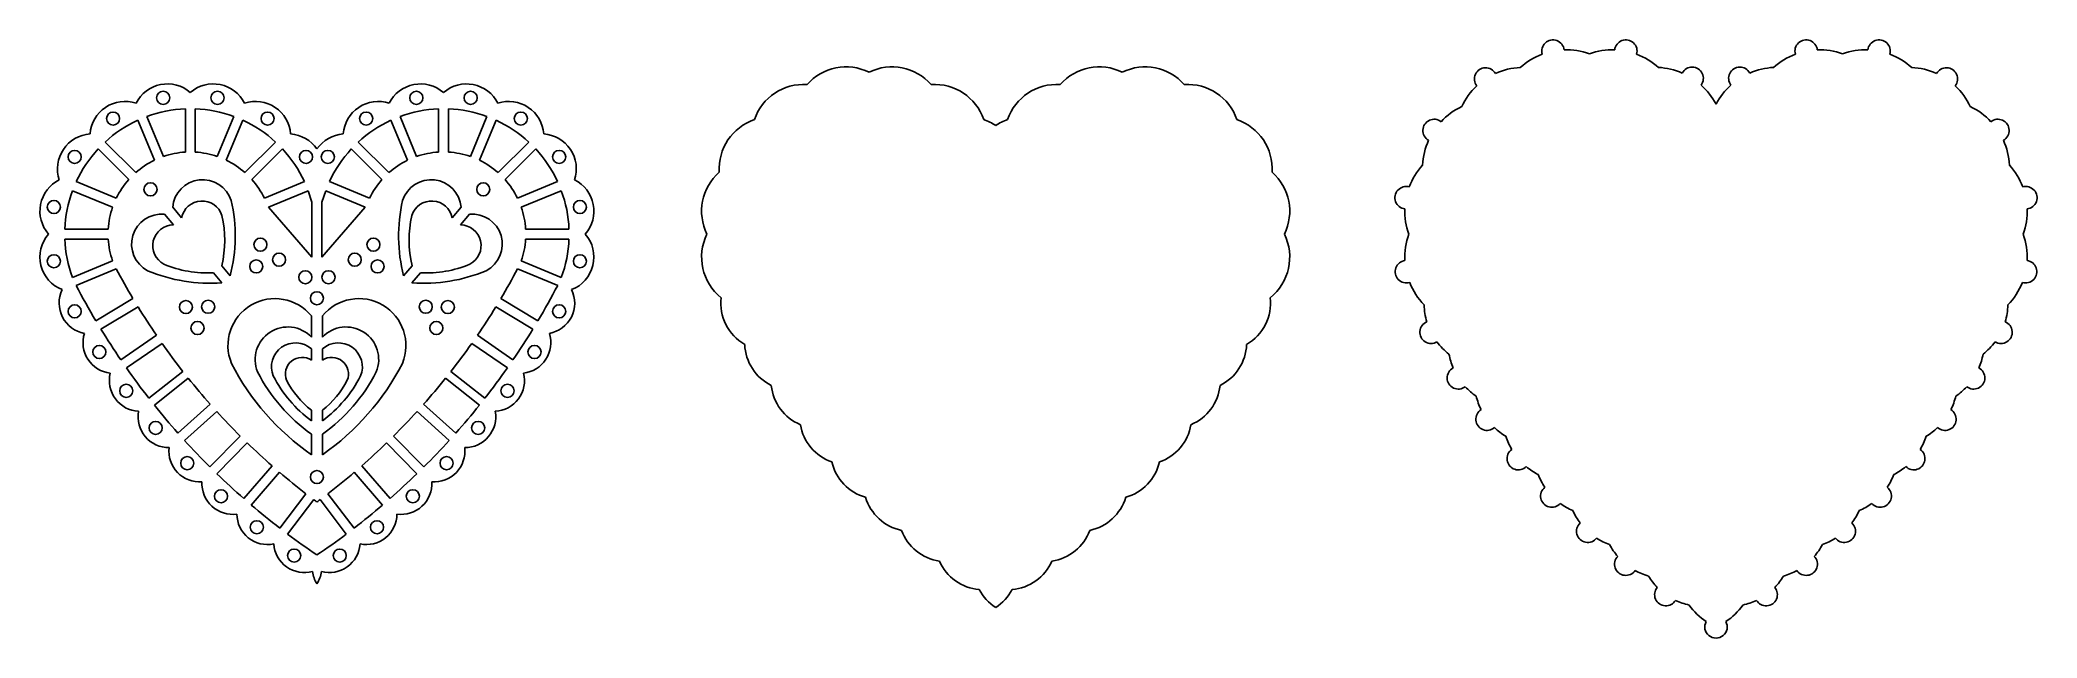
# Model space of a CAD drawing. Extents: x 504 to 854, y -155 to -50.
import ezdxf

# ---------------------------------------------------------------- set-up
doc = ezdxf.new("R2010")
doc.units = 0
doc.layers.get('0').update_dxf_attribs({"linetype": 'CONTINUOUS'})

msp = doc.modelspace()

# ---------------------------------------------------------------- linework, layer by layer
for p, q in [((525.537879, -70.129643), (522.626063, -63.099898)), ((529.393087, -69.362794), (529.393087, -61.753853)), ((531.123087, -69.362794), (531.123087, -61.753853)), ((534.978296, -70.129643), (537.890112, -63.099898)), ((569.985326, -70.129643), (567.07351, -63.099898)), ((573.840534, -69.362794), (573.840534, -61.753853)), ((575.570534, -69.362794), (575.570534, -61.753853)), ((579.425743, -70.129643), (582.337559, -63.099898)), ((523.939567, -70.791685), (521.027751, -63.76194)), ((536.576608, -70.791685), (539.488423, -63.76194)), ((568.387014, -70.791685), (565.475198, -63.76194)), ((581.024054, -70.791685), (583.93587, -63.76194)), ((519.447985, -74.19878), (514.06765, -68.818446)), ((520.671279, -72.975486), (515.290945, -67.595151)), ((539.844896, -72.975486), (545.22523, -67.595151)), ((541.06819, -74.19878), (546.448524, -68.818446)), ((563.895431, -74.19878), (558.515097, -68.818446)), ((565.118726, -72.975486), (559.738392, -67.595151)), ((584.292342, -72.975486), (589.672677, -67.595151)), ((585.515637, -74.19878), (590.895971, -68.818446)), ((516.602142, -79.06538), (509.572397, -76.153564)), ((517.264184, -77.467068), (510.234439, -74.555252)), ((543.25199, -77.467068), (550.281736, -74.555252)), ((543.9853, -79.03586), (550.93811, -76.155912)), ((550.93811, -76.155912), (551.616811, -78.154309)), ((554.025511, -76.155912), (553.346811, -78.154309)), ((560.978322, -79.03586), (554.025511, -76.155912)), ((561.711631, -77.467068), (554.681886, -74.555252)), ((587.699437, -77.467068), (594.729183, -74.555252)), ((588.36148, -79.06538), (595.391225, -76.153564)), ((525.708979, -80.294898), (527.275244, -82.162175)), ((527.16468, -79.073861), (528.730945, -80.941138)), ((551.616811, -87.845649), (543.9853, -79.03586)), ((551.616811, -78.154309), (551.616811, -87.845649)), ((553.346811, -78.154309), (553.346811, -87.845649)), ((553.346811, -87.845649), (560.978322, -79.03586)), ((577.798941, -79.073861), (576.232676, -80.941138)), ((579.254643, -80.294898), (577.688378, -82.162175)), ((515.835293, -82.920588), (508.226352, -82.920588)), ((589.128328, -82.920588), (596.73727, -82.920588)), ((515.835293, -84.650588), (508.226352, -84.650588)), ((589.128328, -84.650588), (596.73727, -84.650588)), ((516.602142, -88.505797), (509.572397, -91.417613)), ((517.263454, -89.887933), (510.212337, -92.808601)), ((534.320022, -90.56085), (535.804935, -92.33114)), ((535.775724, -89.339813), (537.260637, -91.110103)), ((569.187898, -89.339813), (567.702985, -91.110103)), ((570.6436, -90.56085), (569.158687, -92.33114)), ((587.700168, -89.887933), (594.751285, -92.808601)), ((588.36148, -88.505797), (595.391225, -91.417613)), ((520.178015, -95.079369), (513.670956, -99.006315)), ((521.071891, -96.560546), (514.564832, -100.487492)), ((551.521812, -98.168265), (551.521811, -101.884429)), ((553.44181, -98.168265), (553.44181, -101.884429)), ((583.891731, -96.560546), (590.39879, -100.487492)), ((584.785607, -95.079369), (591.292665, -99.006315)), ((524.306746, -101.558847), (518.059102, -105.886627)), ((580.656876, -101.558847), (586.90452, -105.886627)), ((525.291862, -102.980975), (519.044218, -107.308754)), ((551.521811, -103.963623), (551.521811, -105.953726)), ((553.44181, -103.963623), (553.441811, -105.953726)), ((579.67176, -102.980975), (585.919404, -107.308754)), ((528.957182, -107.924003), (522.993668, -112.63549)), ((576.00644, -107.924003), (581.969954, -112.63549)), ((529.906647, -109.123761), (523.943075, -113.835293)), ((575.056975, -109.123761), (581.020546, -113.835293)), ((533.742447, -113.677214), (528.086483, -118.753905)), ((534.898035, -114.96466), (529.242071, -120.041351)), ((551.521811, -114.721611), (551.52181, -116.576592)), ((553.441811, -114.721611), (553.441811, -116.576592)), ((570.065587, -114.96466), (575.721551, -120.041351)), ((571.221175, -113.677214), (576.877139, -118.753905)), ((551.52181, -118.941807), (551.52181, -122.547358)), ((553.441811, -118.941807), (553.441812, -122.547358)), ((539.01218, -119.268277), (533.686144, -124.690091)), ((540.246327, -120.480622), (534.920291, -125.902436)), ((564.717295, -120.480622), (570.04333, -125.902436)), ((565.951442, -119.268277), (571.277477, -124.690091)), ((544.62258, -124.517417), (539.647492, -130.262957)), ((545.930415, -125.649878), (540.955328, -131.395417)), ((559.033207, -125.649878), (564.008294, -131.395417)), ((560.341042, -124.517417), (565.316129, -130.262957)), ((550.551505, -129.40392), (545.947, -135.45051)), ((554.412117, -129.40392), (559.016622, -135.45051)), ((551.927867, -130.452026), (547.323363, -136.498616)), ((553.035754, -130.452026), (557.640259, -136.498616))]:
    msp.add_line(p, q)
for centre in [(525.493258, -59.831173), (535.022917, -59.831173), (569.940705, -59.831173), (579.470364, -59.831173), (516.689001, -63.478016), (543.827174, -63.478016), (561.136448, -63.478016), (588.27462, -63.478016), (509.950515, -70.216502), (550.56566, -70.216502), (554.397962, -70.216502), (595.013107, -70.216502), (523.27266, -75.912106), (581.690962, -75.912106), (506.303672, -79.020759), (598.659949, -79.020759), (506.303672, -88.550418), (542.561846, -85.634895), (545.84118, -88.275124), (559.122442, -88.275124), (562.401775, -85.634895), (598.659949, -88.550418), (541.833101, -89.458675), (550.452456, -91.361488), (554.511166, -91.361488), (563.13052, -89.458675), (552.481811, -95.050194), (509.950515, -97.354675), (529.490843, -96.598805), (533.383096, -96.54651), (571.580526, -96.54651), (575.472779, -96.598805), (595.013107, -97.354675), (531.520198, -100.287512), (573.443424, -100.287512), (514.28469, -104.499095), (590.678932, -104.499095), (519.016519, -111.330031), (585.947103, -111.330031), (524.167929, -117.850373), (580.795693, -117.850373), (529.71859, -124.03439), (552.481811, -126.47888), (575.245032, -124.03439), (535.646595, -129.857675), (569.317027, -129.857675), (541.92855, -135.297246), (563.035072, -135.297246), (548.479803, -140.288906), (556.483818, -140.288906)]:
    msp.add_circle(centre, 1.15)
for centre, radius, start, end in [((771.853707, -63.533139), 12.149492, 110.558528, 131.864374), ((769.483458, -51.617097), 1.97169, 6.595736, 195.904264), ((771.853707, -63.533139), 12.149492, 70.635626, 91.941472), ((779.910632, -63.533139), 12.149492, 88.058528, 109.364374), ((782.28088, -51.617097), 1.97169, 344.095736, 173.404264), ((779.910632, -63.533139), 12.149492, 48.135626, 69.441472), ((816.301154, -63.533139), 12.149492, 110.558528, 131.864374), ((813.930905, -51.617097), 1.97169, 6.595736, 195.904264), ((816.301154, -63.533139), 12.149492, 70.635626, 91.941472), ((824.358079, -63.533139), 12.149492, 88.058528, 109.364374), ((826.728327, -51.617097), 1.97169, 344.095736, 173.404264), ((824.358079, -63.533139), 12.149492, 48.135626, 69.441472), ((645.391182, -63.533139), 9.149492, 63.877385, 138.622615), ((653.448107, -63.533139), 9.149492, 41.377385, 116.122615), ((689.838629, -63.533139), 9.149492, 63.877385, 138.622615), ((697.895554, -63.533139), 9.149492, 41.377385, 116.122615), ((757.660182, -56.514458), 1.97169, 29.095736, 218.404264), ((764.410079, -66.616391), 12.149492, 93.135626, 114.441472), ((787.35426, -66.616391), 12.149492, 66.618334, 86.864374), ((793.916155, -56.39134), 1.97169, 322.655543, 151.964071), ((802.29563, -56.39134), 1.97169, 28.035929, 217.344457), ((808.857525, -66.616391), 12.149492, 93.135626, 113.381666), ((831.801707, -66.616391), 12.149492, 65.558528, 86.864374), ((838.551603, -56.514458), 1.97169, 321.595736, 150.904264), ((526.229625, -63.533139), 6.149492, 49.073624, 153.426376), ((534.28655, -63.533139), 6.149492, 26.573624, 130.926376), ((570.677072, -63.533139), 6.149492, 49.073624, 153.426376), ((578.733997, -63.533139), 6.149492, 26.573624, 130.926376), ((637.947554, -66.616391), 9.149492, 86.377385, 161.122615), ((660.891736, -66.616391), 9.149492, 18.877385, 93.622615), ((682.395001, -66.616391), 9.149492, 86.377385, 161.122615), ((705.339183, -66.616391), 9.149492, 18.877385, 93.622615), ((764.410079, -66.616391), 12.149492, 133.058528, 154.364374), ((787.35426, -66.616391), 12.149492, 27.75524, 48.001279), ((808.857525, -66.616391), 12.149492, 131.998721, 152.24476), ((831.801707, -66.616391), 12.149492, 25.635626, 46.941472), ((518.785997, -66.616391), 6.149492, 71.573624, 175.926376), ((530.258087, -83.785588), 22.04871, 92.248366, 110.251634), ((530.258087, -83.785588), 22.04871, 69.748366, 87.751634), ((541.730178, -66.616391), 6.149492, 4.073624, 108.426376), ((563.233444, -66.616391), 6.149492, 71.573624, 175.926376), ((574.705534, -83.785588), 22.04871, 92.248366, 110.251634), ((574.705534, -83.785588), 22.04871, 69.748366, 87.751634), ((586.177625, -66.616391), 6.149492, 4.073624, 108.426376), ((758.712972, -72.313498), 12.149492, 115.635626, 136.941472), ((837.498814, -72.313498), 12.149492, 43.058528, 64.364374), ((513.08889, -72.313498), 6.149492, 94.073624, 198.426376), ((530.258087, -83.785588), 22.04871, 114.748366, 132.751634), ((530.258087, -83.785588), 22.04871, 47.248366, 65.251634), ((547.427285, -72.313498), 6.149492, 34.720319, 85.926376), ((557.536337, -72.313498), 6.149492, 94.073624, 145.279681), ((574.705534, -83.785588), 22.04871, 114.748366, 132.751634), ((574.705534, -83.785588), 22.04871, 47.248366, 65.251634), ((591.874732, -72.313498), 6.149492, 341.573624, 85.926376), ((632.250448, -72.313498), 9.149492, 108.877385, 183.622615), ((666.588842, -72.313498), 9.149492, 56.465574, 71.122615), ((676.697895, -72.313498), 9.149492, 108.877385, 123.534426), ((711.036289, -72.313498), 9.149492, 356.377385, 71.122615), ((748.611039, -65.563602), 1.97169, 51.595736, 240.904264), ((847.600747, -65.563602), 1.97169, 299.095736, 128.404264), ((530.258087, -83.785588), 22.04871, 137.248366, 155.251634), ((530.258087, -83.785588), 14.44871, 93.432175, 109.067825), ((530.258087, -83.785588), 14.44871, 70.932175, 86.567825), ((530.258087, -83.785588), 22.04871, 24.748366, 42.751634), ((574.705534, -83.785588), 22.04871, 137.248366, 155.251634), ((574.705534, -83.785588), 14.44871, 93.432175, 109.067825), ((574.705534, -83.785588), 14.44871, 70.932175, 86.567825), ((574.705534, -83.785588), 22.04871, 24.748366, 42.751634), ((758.712972, -72.313498), 12.149492, 155.558528, 176.864374), ((837.498814, -72.313498), 12.149492, 3.135626, 24.441472), ((530.258087, -83.785588), 14.44871, 115.932175, 131.567825), ((530.258087, -83.785588), 14.44871, 48.432175, 64.067825), ((574.705534, -83.785588), 14.44871, 115.932175, 131.567825), ((574.705534, -83.785588), 14.44871, 48.432175, 64.067825), ((629.167196, -79.757126), 9.149492, 131.377385, 206.122615), ((714.119541, -79.757126), 9.149492, 333.877385, 48.622615), ((755.62972, -79.757126), 12.149492, 138.135626, 159.441472), ((840.582065, -79.757126), 12.149492, 20.558528, 41.864374), ((510.005638, -79.757126), 6.149492, 116.573624, 220.926376), ((530.258087, -83.785588), 22.04871, 159.748366, 177.751634), ((530.258087, -83.785588), 14.44871, 138.432175, 154.067825), ((532.418363, -79.495299), 5.270559, 17.721897, 175.413691), ((530.258087, -83.785588), 14.44871, 25.932175, 41.567825), ((574.705534, -83.785588), 14.44871, 138.432175, 154.067825), ((572.545259, -79.495299), 5.270559, 4.586309, 162.278103), ((574.705534, -83.785588), 14.44871, 25.932175, 41.567825), ((574.705534, -83.785588), 22.04871, 2.248366, 20.251634), ((594.957983, -79.757126), 6.149492, 319.073624, 63.426376), ((743.713678, -77.386878), 1.97169, 74.095736, 263.404264), ((852.498108, -77.386878), 1.97169, 276.595736, 105.904264), ((530.258087, -83.785588), 14.44871, 160.932175, 176.567825), ((525.209854, -85.54177), 5.270559, 84.565916, 242.25771), ((532.32697, -81.62306), 3.66011, 17.721897, 169.262367), ((516.786513, -84.843298), 19.514322, 346.678125, 12.83311), ((510.040106, -84.132441), 28.100623, 345.62248, 12.83311), ((594.923516, -84.132441), 28.100623, 167.16689, 194.37752), ((588.177108, -84.843298), 19.514322, 167.16689, 193.321875), ((572.636652, -81.62306), 3.66011, 10.737633, 162.278103), ((579.753768, -85.54177), 5.270559, 297.74229, 95.434084), ((574.705534, -83.785588), 14.44871, 3.432175, 19.067825), ((755.62972, -79.757126), 12.149492, 178.058528, 199.364374), ((840.582065, -79.757126), 12.149492, 340.635626, 1.941472), ((510.005638, -87.814051), 6.149492, 139.073624, 248.677552), ((527.32106, -85.821999), 3.66011, 90.717239, 242.25771), ((577.642561, -85.821999), 3.66011, 297.74229, 89.282761), ((594.957983, -87.814051), 6.149492, 291.322448, 40.926376), ((629.167196, -87.814051), 9.149492, 153.877385, 231.274576), ((714.119541, -87.814051), 9.149492, 308.725424, 26.122615), ((755.62972, -87.814051), 12.149492, 160.635626, 182.895403), ((840.582065, -87.814051), 12.149492, 357.104597, 19.364374), ((530.258087, -83.785588), 22.04871, 182.248366, 200.251634), ((530.258087, -83.785588), 14.44871, 183.432175, 199.067825), ((574.705534, -83.785588), 14.44871, 340.932175, 356.567825), ((574.705534, -83.785588), 22.04871, 339.748366, 357.751634), ((625.332559, -32.629939), 122.300488, 207.915877, 210.70533), ((533.670048, -64.311731), 28.100623, 247.146497, 274.357127), ((533.196195, -71.078916), 19.514322, 247.146497, 273.301482), ((571.293574, -64.311731), 28.100623, 265.642873, 292.853503), ((571.767427, -71.078916), 19.514322, 266.698518, 292.853503), ((479.631063, -32.629939), 122.300488, 329.29467, 332.084123), ((743.75479, -90.382355), 1.97169, 97.549666, 286.858194), ((852.456996, -90.382355), 1.97169, 253.141806, 82.450334), ((512.633941, -95.900798), 5.405835, 154.136321, 259.785885), ((625.332559, -32.629939), 129.900488, 207.598149, 210.729039), ((479.631063, -32.629939), 129.900488, 329.270961, 332.401851), ((592.329681, -95.900798), 5.405835, 280.214115, 25.863679), ((755.62972, -87.814051), 12.149492, 201.512458, 223.772234), ((840.582065, -87.814051), 12.149492, 316.227766, 338.487542), ((625.332559, -32.629939), 122.300488, 211.515813, 214.30533), ((545.1165, -103.370663), 8.251846, 39.083527, 202.267903), ((559.847122, -103.370663), 8.251846, 337.732097, 140.916473), ((479.631063, -32.629939), 122.300488, 325.69467, 328.484187), ((631.795498, -95.900798), 8.405835, 173.519364, 239.9894), ((711.491239, -95.900798), 8.405835, 300.0106, 6.480636), ((758.258022, -95.900798), 11.405835, 181.598594, 196.862879), ((837.953763, -95.900798), 11.405835, 343.137121, 358.401406), ((516.829136, -102.852353), 5.405835, 162.435257, 263.385885), ((625.332559, -32.629939), 129.900488, 211.492103, 214.329039), ((547.367011, -105.831033), 5.730449, 43.527894, 202.267903), ((557.59661, -105.831033), 5.730449, 337.732097, 136.472106), ((479.631063, -32.629939), 129.900488, 325.670961, 328.507897), ((588.134486, -102.852353), 5.405835, 276.614115, 17.564743), ((748.075522, -101.039843), 1.97169, 111.821336, 301.738249), ((848.136263, -101.039843), 1.97169, 238.261751, 68.178664), ((625.332559, -32.629939), 122.300488, 215.115813, 217.999028), ((548.718357, -107.113079), 4.216447, 48.32646, 202.267903), ((556.245265, -107.113079), 4.216447, 337.732097, 131.67354), ((479.631063, -32.629939), 122.300488, 322.000972, 324.884187), ((635.990693, -102.852353), 8.405835, 182.231743, 243.5894), ((707.296044, -102.852353), 8.405835, 296.4106, 357.768257), ((758.258022, -95.900798), 11.405835, 216.696705, 231.96099), ((762.453218, -102.852353), 11.405835, 190.260153, 202.993658), ((833.758568, -102.852353), 11.405835, 337.006342, 349.739847), ((837.953763, -95.900798), 11.405835, 308.03901, 323.303295), ((521.452544, -109.526771), 5.405835, 166.035257, 266.985885), ((625.332559, -32.629939), 129.900488, 215.092103, 218.017256), ((576.625761, -86.416832), 43.995719, 207.15669, 235.207933), ((569.248443, -94.057539), 30.552583, 207.15669, 234.535333), ((549.868301, -108.370254), 2.928088, 55.618098, 202.267903), ((555.095321, -108.370254), 2.928088, 337.732097, 124.381902), ((528.33786, -86.416832), 43.995719, 304.792067, 332.84331), ((535.715179, -94.057539), 30.552583, 305.464667, 332.84331), ((479.631063, -32.629939), 129.900488, 321.982744, 324.907897), ((583.511078, -109.526771), 5.405835, 273.014115, 13.964743), ((752.877795, -109.049478), 1.97169, 117.952115, 307.869028), ((843.333991, -109.049478), 1.97169, 232.130972, 62.047885), ((625.332559, -32.629939), 122.300488, 218.715813, 221.50533), ((564.818649, -98.450178), 22.480499, 207.15669, 233.737666), ((561.049059, -102.35435), 15.611457, 207.15669, 232.390765), ((543.914562, -102.35435), 15.611457, 307.609235, 332.84331), ((540.144973, -98.450178), 22.480499, 306.262334, 332.84331), ((479.631063, -32.629939), 122.300488, 318.49467, 321.284187), ((640.614102, -109.526771), 8.405835, 185.831743, 247.1894), ((702.672635, -109.526771), 8.405835, 292.8106, 354.168257), ((762.453218, -102.852353), 11.405835, 222.827484, 235.56099), ((833.758568, -102.852353), 11.405835, 304.43901, 317.172516), ((526.48592, -115.897713), 5.405835, 169.635257, 270.585885), ((625.332559, -32.629939), 129.900488, 218.692103, 221.529039), ((625.332559, -32.629939), 122.300488, 222.315813, 225.10533), ((479.631063, -32.629939), 122.300488, 314.89467, 317.684187), ((479.631063, -32.629939), 129.900488, 318.470961, 321.307897), ((578.477702, -115.897713), 5.405835, 269.414115, 10.364743), ((757.909219, -116.312913), 1.97169, 121.552115, 311.469028), ((767.076626, -109.526771), 11.405835, 193.860153, 206.593658), ((838.302567, -116.312913), 1.97169, 228.530972, 58.447885), ((829.135159, -109.526771), 11.405835, 333.406342, 346.139847), ((645.647477, -115.897713), 8.405835, 189.431743, 250.7894), ((697.639259, -115.897713), 8.405835, 289.2106, 350.568257), ((767.076626, -109.526771), 11.405835, 226.427484, 239.16099), ((829.135159, -109.526771), 11.405835, 300.83901, 313.572516), ((531.909398, -121.940035), 5.405835, 173.235257, 274.185885), ((625.332559, -32.629939), 129.900488, 222.292103, 225.129039), ((625.332559, -32.629939), 122.300488, 225.915813, 228.70533), ((479.631063, -32.629939), 122.300488, 311.29467, 314.084187), ((479.631063, -32.629939), 129.900488, 314.870961, 317.707897), ((573.054224, -121.940035), 5.405835, 265.814115, 6.764743), ((772.110002, -115.897713), 11.405835, 197.460153, 210.193658), ((763.38679, -123.246091), 1.97169, 125.152115, 315.069028), ((832.824996, -123.246091), 1.97169, 224.930972, 54.847885), ((824.101784, -115.897713), 11.405835, 329.806342, 342.539847), ((625.332559, -32.629939), 129.900488, 225.892103, 228.729039), ((625.332559, -32.629939), 122.300488, 229.515813, 232.30533), ((479.631063, -32.629939), 122.300488, 307.69467, 310.484187), ((479.631063, -32.629939), 129.900488, 311.270961, 314.107897), ((651.070955, -121.940035), 8.405835, 193.031743, 254.3894), ((692.215781, -121.940035), 8.405835, 285.6106, 346.968257), ((772.110002, -115.897713), 11.405835, 230.027484, 242.76099), ((777.53348, -121.940035), 11.405835, 201.060153, 213.793658), ((818.678306, -121.940035), 11.405835, 326.206342, 338.939847), ((824.101784, -115.897713), 11.405835, 297.23901, 309.972516), ((537.701574, -127.629891), 5.405835, 176.835257, 277.785885), ((567.262047, -127.629891), 5.405835, 262.214115, 3.164743), ((769.288889, -129.821647), 1.97169, 128.752115, 318.669028), ((826.922896, -129.821647), 1.97169, 221.330972, 51.247885), ((543.83959, -132.944825), 5.405835, 180.435257, 281.385885), ((625.332559, -32.629939), 129.900488, 229.492103, 232.329039), ((625.332559, -32.629939), 122.300488, 233.115813, 233.439581), ((479.631063, -32.629939), 122.300488, 306.560419, 306.884187), ((479.631063, -32.629939), 129.900488, 307.670961, 310.507897), ((561.124031, -132.944825), 5.405835, 258.614115, 359.564743), ((656.863132, -127.629891), 8.405835, 196.631743, 257.9894), ((686.423605, -127.629891), 8.405835, 282.0106, 343.368257), ((777.53348, -121.940035), 11.405835, 233.627484, 246.36099), ((783.325656, -127.629891), 11.405835, 204.660153, 217.393658), ((812.886129, -127.629891), 11.405835, 322.606342, 335.339847), ((818.678306, -121.940035), 11.405835, 293.63901, 306.372516), ((625.332559, -32.629939), 129.900488, 233.092103, 235.887498), ((479.631063, -32.629939), 129.900488, 304.112502, 306.907897), ((663.001148, -132.944825), 8.405835, 200.231743, 261.5894), ((680.285589, -132.944825), 8.405835, 278.4106, 339.768257), ((775.592225, -136.013632), 1.97169, 132.352115, 322.269028), ((820.61956, -136.013632), 1.97169, 217.730972, 47.647885), ((550.299222, -137.863862), 5.405835, 184.035257, 284.985885), ((554.6644, -137.863862), 5.405835, 255.014115, 355.964743), ((783.325656, -127.629891), 11.405835, 237.227484, 249.96099), ((789.463672, -132.944825), 11.405835, 208.260153, 220.993658), ((806.748113, -132.944825), 11.405835, 319.006342, 331.739847), ((812.886129, -127.629891), 11.405835, 290.03901, 302.772516), ((557.054976, -142.367589), 5.405835, 187.635257, 212.224179), ((547.908646, -142.367589), 5.405835, 327.775821, 352.364743), ((669.460779, -137.863862), 8.405835, 203.831743, 265.1894), ((673.825957, -137.863862), 8.405835, 274.8106, 336.168257), ((782.271921, -141.79761), 1.97169, 135.952115, 325.869028), ((789.463672, -132.944825), 11.405835, 240.827484, 253.56099), ((806.748113, -132.944825), 11.405835, 286.43901, 299.172516), ((813.939864, -141.79761), 1.97169, 214.130972, 44.047885), ((676.216533, -142.367589), 8.405835, 207.431743, 237.040474), ((667.070203, -142.367589), 8.405835, 302.959526, 332.568257), ((795.923304, -137.863862), 11.405835, 211.860153, 224.593658), ((789.301615, -147.150752), 1.97169, 139.552115, 329.469028), ((806.910171, -147.150752), 1.97169, 210.530972, 40.447885), ((800.288482, -137.863862), 11.405835, 315.406342, 328.139847), ((795.923304, -137.863862), 11.405835, 244.427484, 257.16099), ((802.679058, -142.367589), 11.405835, 215.460153, 236.445532), ((793.532728, -142.367589), 11.405835, 303.554468, 324.539847), ((800.288482, -137.863862), 11.405835, 282.83901, 295.572516), ((798.105893, -152.816477), 1.97169, 151.403989, 28.596011)]:
    msp.add_arc(centre, radius, start, end)

doc.saveas('drawing.dxf')
